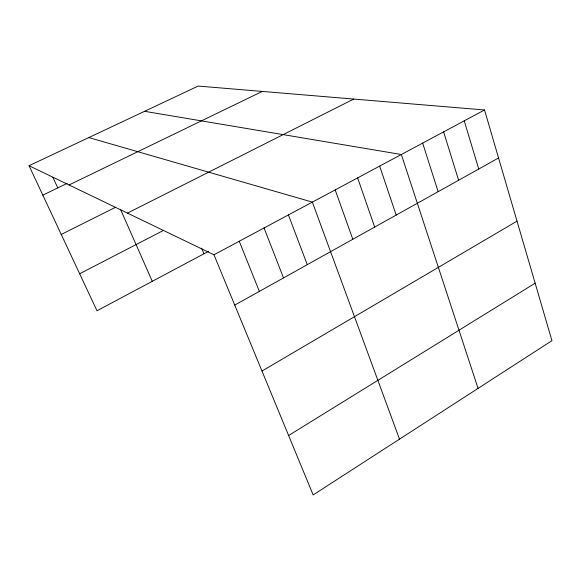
<?xml version="1.0" encoding="UTF-8"?>
<svg xmlns="http://www.w3.org/2000/svg" width="581" height="581" viewBox="0 0 581 581"><rect width="100%" height="100%" fill="white"/><g stroke="black" fill="none" stroke-linecap="round" stroke-linejoin="round"><path stroke-width="0.87" d="M288.612 435.503L535.152 283.179M261.987 371.048L517.017 221.143M234.753 305.105L498.556 157.981M213.961 254.776L484.532 109.983L551.95 340.662L313.152 494.932L213.961 254.776L29.05 165.708L198.179 86.068L484.532 109.983M208.681 251.275L96.991 310.784L29.05 165.708M79.648 273.753L162.665 230.846M127.45 213.104L353.713 99.06M61.237 234.441L115.721 207.206M42.827 195.129L67.106 183.393M69.037 184.969L262.285 91.42M144.567 111.312L401.34 154.502L478.061 388.391M88.835 137.559L312.36 202.115L399.496 439.156M52.878 177.307L57.766 187.903M120.688 209.726L152.287 281.32M201.607 248.181L203.946 253.795M239.241 241.246L259.358 291.379M264.057 227.963L283.521 277.907M288.43 214.926L307.255 264.667M335.186 189.907L352.82 239.256M357.613 177.902L374.687 227.062M379.662 166.101L396.191 215.072M422.663 143.093L438.147 191.672M443.623 131.872L458.612 180.255M464.248 120.841L478.744 169.027"/></g></svg>
